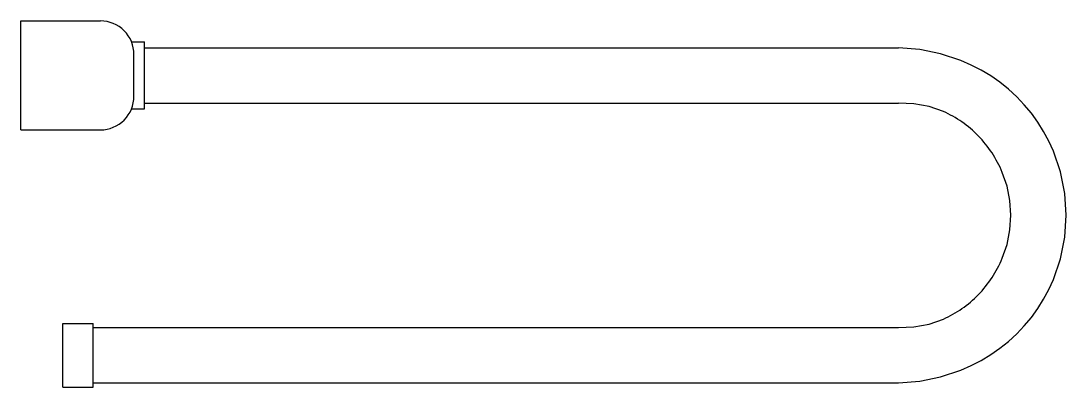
# Model space of a CAD drawing. Extents: x -0.181 to 0.443, y 87.629 to 87.847.
import ezdxf

# ---------------------------------------------------------------- set-up
doc = ezdxf.new("R2010")
doc.units = 0
doc.header["$LTSCALE"] = 0.224
doc.header["$MEASUREMENT"] = 0
doc.linetypes.add('CONTINU', pattern=[0])
doc.layers.get('0').update_dxf_attribs({"linetype": 'CONTINUOUS'})

msp = doc.modelspace()

# ---------------------------------------------------------------- linework, layer by layer
at = {"linetype": 'CONTINU'}
for points in [[(-0.18097, 87.84702), (-0.13347, 87.84702)], [(-0.18097, 87.78202), (-0.18097, 87.84702)], [(-0.11493, 87.83452), (-0.10714, 87.83452)], [(-0.10714, 87.79452), (-0.10714, 87.83452)], [(-0.10714, 87.83102), (0.34312, 87.83102)], [(0.44312, 87.73102), (0.44227, 87.74406), (0.43971, 87.7569), (0.43551, 87.76928), (0.43279, 87.77525), (0.4297, 87.78102), (0.42622, 87.78657), (0.42237, 87.7919), (0.41817, 87.79696), (0.41363, 87.80173), (0.40873, 87.80622), (0.40355, 87.81037), (0.3981, 87.81416), (0.39235, 87.81762), (0.38639, 87.8207), (0.38024, 87.8234), (0.36821, 87.82744), (0.35577, 87.83002), (0.34312, 87.83102)], [(-0.11347, 87.80202), (-0.11347, 87.82701)], [(-0.10714, 87.79802), (0.34312, 87.79802)], [(-0.11493, 87.79452), (-0.10714, 87.79452)], [(-0.18097, 87.78202), (-0.13347, 87.78202)], [(0.34312, 87.63102), (0.35577, 87.63201), (0.36821, 87.63459), (0.38024, 87.63863), (0.38639, 87.64133), (0.39235, 87.64441), (0.3981, 87.64787), (0.40355, 87.65166), (0.40873, 87.65581), (0.41363, 87.6603), (0.41817, 87.66507), (0.42237, 87.67013), (0.42622, 87.67546), (0.4297, 87.68101), (0.43279, 87.68678), (0.43551, 87.69275), (0.43971, 87.70513), (0.44227, 87.71797), (0.44312, 87.73102)], [(-0.15588, 87.66652), (-0.13788, 87.66652)], [(-0.15588, 87.62852), (-0.15588, 87.66652)], [(-0.13788, 87.62852), (-0.13788, 87.66652)], [(-0.13788, 87.66402), (0.34312, 87.66402)], [(-0.13788, 87.63102), (0.34312, 87.63102)], [(-0.15588, 87.62852), (-0.13788, 87.62852)]]:
    msp.add_lwpolyline(points, dxfattribs=at)
for points in [[(-0.11347, 87.82701, 0.414219), (-0.13347, 87.84702)], [(-0.13347, 87.78202, 0.414219), (-0.11347, 87.80202)], [(0.41012, 87.73102), (0.40955, 87.73976), (0.40784, 87.74836), (0.40503, 87.75665, 0.095146), (0.3907, 87.77839, 0.047014), (0.38092, 87.78672, 0.051348), (0.36992, 87.79292), (0.36127, 87.79589), (0.35225, 87.79758), (0.34312, 87.79802)], [(0.34312, 87.66402), (0.35225, 87.66445), (0.36127, 87.66614), (0.36991, 87.66912, 0.051354), (0.38092, 87.67531, 0.047005), (0.3907, 87.68364, 0.09515), (0.40503, 87.70538), (0.40784, 87.71367), (0.40955, 87.72227), (0.41012, 87.73102)]]:
    msp.add_lwpolyline(points, format="xyb", dxfattribs=at)

doc.saveas('drawing.dxf')
